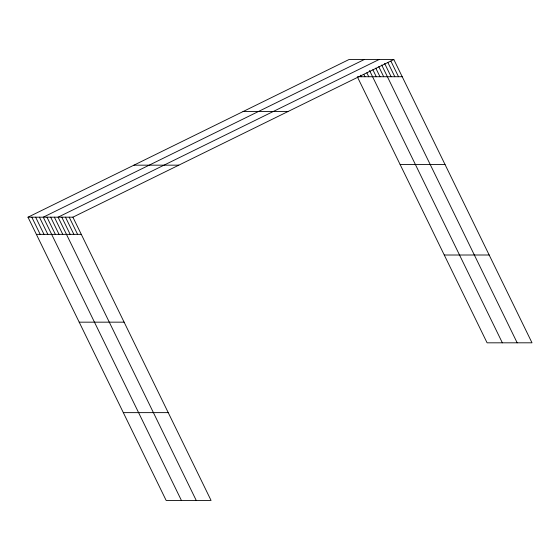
<?xml version="1.0" encoding="UTF-8"?>
<svg xmlns="http://www.w3.org/2000/svg" width="560" height="560" viewBox="0 0 560 560"><rect width="100%" height="100%" fill="white"/><g stroke="black" fill="none" stroke-linecap="round" stroke-linejoin="round"><path stroke-width="0.84" d="M28 217.189L72.905 217.175L211.064 500.437L166.159 500.451L28 217.189L348.936 59.563L393.841 59.549L532 342.811L487.095 342.825L357.315 76.741M364.21 59.556L43.267 217.182L181.426 500.451M379.022 59.549L58.086 217.182L196.245 500.444M72.905 217.175L393.841 59.549M358.078 76.741L402.22 76.727M243.026 111.58L287.931 111.566M400.141 164.549L445.046 164.535M133.91 165.172L178.815 165.158M36.379 234.367L81.284 234.353M444.269 255.017L489.174 255.003M79.205 322.175L124.11 322.161M123.333 412.643L168.231 412.629M390.901 61.11L398.517 76.727M387.961 62.671L394.814 76.727M384.636 63.455L391.111 76.727M381.689 65.016L517.181 342.818M378.749 66.577L383.698 76.734M375.802 68.145L379.995 76.734M372.862 69.706L376.292 76.734M369.537 70.49L502.362 342.818M366.863 72.835L368.767 76.734M363.811 74.396L364.952 76.734M360.374 75.18L361.137 76.741M69.202 217.175L77.581 234.353M65.492 217.175L73.871 234.353M61.789 217.182L70.168 234.36M54.383 217.182L62.762 234.36M50.68 217.182L59.052 234.36M46.97 217.182L55.349 234.36M39.452 217.189L47.831 234.367M35.637 217.189L44.009 234.367M31.815 217.189L40.194 234.367"/></g></svg>
